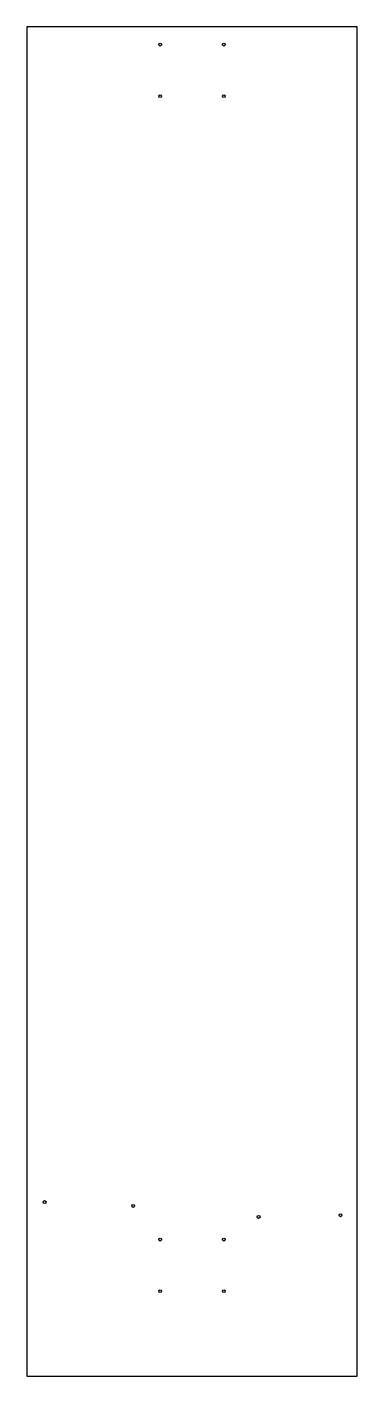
# Model space of a CAD drawing. Header units: millimetres. Extents: x -298 to 298, y -200 to 2238.
import ezdxf

# ---------------------------------------------------------------- set-up
doc = ezdxf.new("R2010")
doc.units = ezdxf.units.MM
doc.layers.get('0').update_dxf_attribs({"linetype": 'CONTINUOUS'})

msp = doc.modelspace()

# ---------------------------------------------------------------- linework, layer by layer
msp.add_lwpolyline([(298.4, -200), (298.4, 2238.4), (-298.4, 2238.4), (-298.4, -200)], close=True)
for centre, radius in [((-57.5, 2206.5), 2.5), ((57.5, 2206.5), 2.5), ((-57.5, 2113.5), 2.5), ((57.5, 2113.5), 2.5), ((-266.5, 114.5), 2.6), ((-106.5, 107.5), 2.6), ((120.5, 87.5), 2.6), ((268.5, 90.5), 2.6), ((-57.5, 46.5), 2.5), ((57.5, 46.5), 2.5), ((-57.5, -46.5), 2.5), ((57.5, -46.5), 2.5)]:
    msp.add_circle(centre, radius)

doc.saveas('drawing.dxf')
